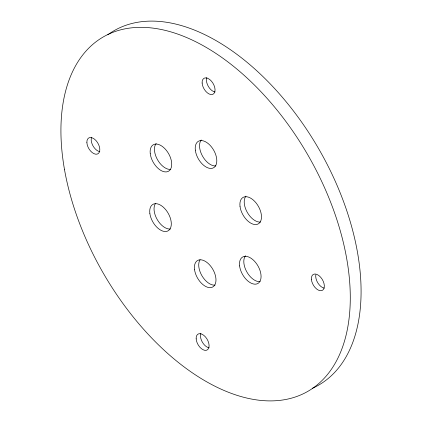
<?xml version="1.0" encoding="UTF-8"?>
<svg xmlns="http://www.w3.org/2000/svg" width="422" height="422" viewBox="0 0 422 422"><rect width="100%" height="100%" fill="white"/><g stroke="black" fill="none" stroke-linecap="round" stroke-linejoin="round"><path stroke-width="0.63" d="M215.035 92.012A9.163 5.291 60 0 1 208.257 86.257A9.163 5.291 60 0 1 206.843 77.569M324.312 288.168A9.163 5.291 60 0 1 315.814 274.801M209.075 347.823A9.163 5.291 60 0 1 202.302 342.068A9.163 5.291 60 0 1 200.883 333.38M99.798 151.667A9.163 5.291 60 0 1 93.019 145.912A9.163 5.291 60 0 1 91.606 137.224M260.543 222.041A15.271 8.815 60 0 1 247.239 212.313A15.271 8.815 60 0 1 245.942 196.135M260.137 281.648A15.271 8.815 60 0 1 246.828 271.921A15.271 8.815 60 0 1 245.535 255.743M215.046 285.13A15.271 8.815 60 0 1 201.99 275.835A15.271 8.815 60 0 1 200.081 259.715M170.372 229.004A15.271 8.815 60 0 1 157.311 219.709A15.271 8.815 60 0 1 155.401 203.589M170.778 169.396A15.271 8.815 60 0 1 157.475 159.669A15.271 8.815 60 0 1 156.177 143.491M215.869 165.915A15.271 8.815 60 0 1 202.56 156.187A15.271 8.815 60 0 1 201.268 140.009M107.821 34.778A204.612 118.134 60 0 1 318.541 148.533A204.612 118.134 60 0 1 312.37 388.314M311.399 279.19A9.163 5.291 60 0 0 321.506 290.658A9.163 5.291 60 0 0 320.673 277.254A9.163 5.291 60 0 0 311.399 279.19M196.161 338.845A9.163 5.291 60 0 0 206.268 350.307A9.163 5.291 60 0 0 205.44 336.909A9.163 5.291 60 0 0 196.161 338.845M86.885 142.689A9.163 5.291 60 0 0 96.991 154.157A9.163 5.291 60 0 0 96.158 140.753A9.163 5.291 60 0 0 86.885 142.689M240.007 206.279A15.271 8.815 60 0 0 257.388 224.282A15.271 8.815 60 0 0 254.672 201.347A15.271 8.815 60 0 0 240.007 206.279M239.596 265.886A15.271 8.815 60 0 0 256.977 283.89A15.271 8.815 60 0 0 254.26 260.954A15.271 8.815 60 0 0 239.596 265.886M194.51 269.368A15.271 8.815 60 0 0 211.891 287.366A15.271 8.815 60 0 0 209.175 264.436A15.271 8.815 60 0 0 194.51 269.368M149.831 213.242A15.271 8.815 60 0 0 167.212 231.24A15.271 8.815 60 0 0 164.496 208.31A15.271 8.815 60 0 0 149.831 213.242M150.243 153.634A15.271 8.815 60 0 0 167.624 171.638A15.271 8.815 60 0 0 164.907 148.702A15.271 8.815 60 0 0 150.243 153.634M195.328 150.153A15.271 8.815 60 0 0 212.709 168.156A15.271 8.815 60 0 0 209.992 145.221A15.271 8.815 60 0 0 195.328 150.153M64.508 169.623A204.612 118.134 60 0 0 303.877 393.468A204.612 118.134 60 0 0 248.426 79.262A204.612 118.134 60 0 0 64.508 169.623M202.122 83.034A9.163 5.291 60 0 0 212.224 94.502A9.163 5.291 60 0 0 211.396 81.103A9.163 5.291 60 0 0 202.122 83.034"/></g></svg>
